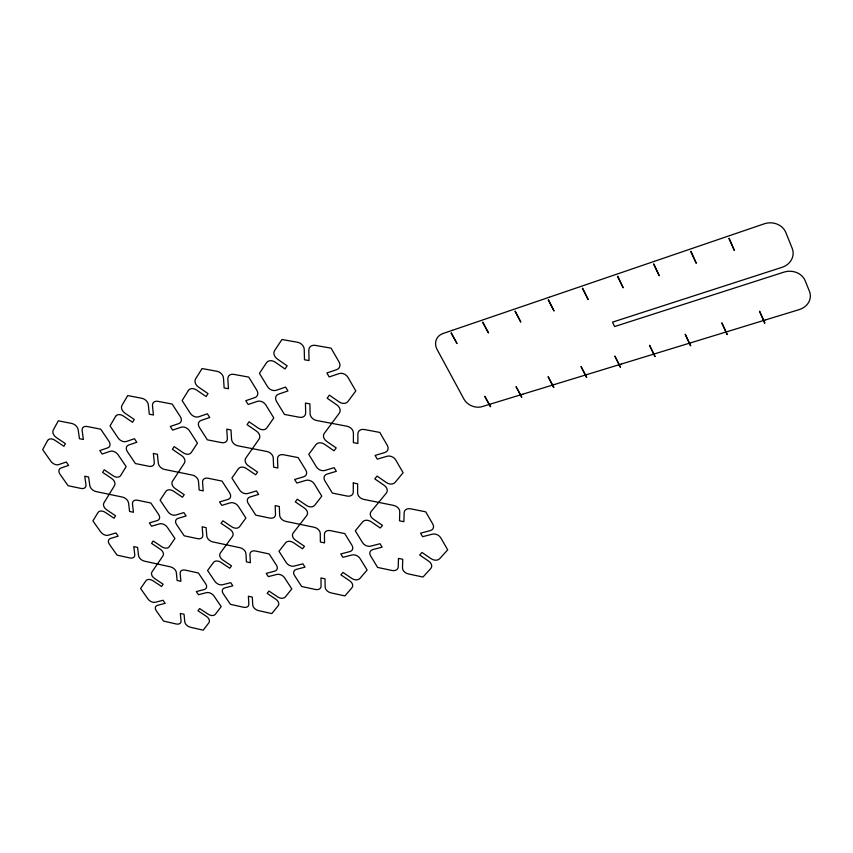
<?xml version="1.0" encoding="UTF-8"?>
<svg xmlns="http://www.w3.org/2000/svg" width="853" height="853" viewBox="0 0 853 853"><rect width="100%" height="100%" fill="white"/><g stroke="black" fill="none" stroke-linecap="round" stroke-linejoin="round"><path stroke-width="1.28" d="M452.602 330.239L442.984 333.523A14.33 12.049 28.3 0 0 437.152 349.581L463.872 398.959A14.085 11.622 25 0 0 482.158 406.614L491.691 403.704M452.911 330.132L484.046 319.502M484.365 319.395L516.321 308.477M516.641 308.37L549.46 297.164M549.79 297.047L583.505 285.542M583.847 285.424L618.478 273.589M618.841 273.472L654.443 261.306M654.805 261.189L691.431 248.681M691.804 248.554L729.475 235.684M729.859 235.556L764.224 223.817A16.804 14.959 -3.8 0 1 785.848 232.56L792.192 248.34A16.74 14.789 -3.2 0 1 781.966 267.352L612.507 322.146L614.597 326.56L783.918 272.139A16.602 14.426 -2.1 0 1 805.211 280.786L809.454 291.331A16.559 14.309 -1.8 0 1 799.197 309.607L765.397 319.96M492 403.608L522.804 394.182M523.124 394.086L554.727 384.415M555.058 384.308L587.493 374.392M587.824 374.286L621.112 364.103M621.453 363.996L655.637 353.537M655.989 353.43L691.101 342.682M691.463 342.575L727.545 331.529M727.918 331.422L765.013 320.067M451.376 332.969L457.016 343.546L451.066 333.075M490.635 406.625L484.781 396.314L490.326 406.721M482.915 322.231L488.513 332.979L482.595 322.338M521.855 397.103L516.044 386.633L521.546 397.21M515.297 311.206L520.842 322.135L514.977 311.313M553.885 387.347L548.116 376.695L553.565 387.443M548.554 299.883L554.045 311.004L548.223 299.989M586.757 377.325L581.032 366.491L586.416 377.421M582.716 288.239L588.144 299.563L582.375 288.367M620.494 367.035L614.821 356.021L620.152 367.142M617.828 276.287L623.191 287.813L617.476 276.404M655.147 356.469L649.528 345.262L654.795 356.575M653.931 263.993L659.22 275.732L653.558 264.121M690.749 345.614L685.194 334.216L690.386 345.721M691.058 251.347L696.272 263.3L690.674 251.475M727.332 334.461L721.841 322.861L726.959 334.568M729.251 238.339L734.39 250.526L728.867 238.477M764.938 322.988L759.533 311.185L764.565 323.106M353.291 482.958L353.27 492.096A6.515 4.937 29.1 0 1 347.096 496.062L332.361 493.098L324.876 480.815A6.525 4.947 30.1 0 1 327.04 474.087L336.359 471.314L334.163 467.668L324.844 470.461A6.557 5.001 30.8 0 1 316.378 466.858L308.754 454.34L315.994 444.573A6.621 5.086 31.3 0 1 324.503 444.232L334.024 450.8L336.199 447.932L326.656 441.353A6.675 5.171 31.3 0 1 324.268 433.42L339.313 413.14A6.781 5.331 32.1 0 0 336.924 404.962L327.157 398.202L329.375 395.142L339.153 401.934A6.845 5.427 32.1 0 0 347.981 401.464L355.797 390.919L347.971 377.378A6.909 5.523 32.8 0 0 339.014 373.614L329.194 376.951L326.88 372.996L336.7 369.637A6.952 5.576 33.8 0 0 339.067 361.981L331.071 348.152L315.258 345.369A6.973 5.587 35.1 0 0 308.818 350.21L309.021 360.574L304.478 359.753L304.244 349.399A6.963 5.545 35.9 0 0 297.58 342.266L281.948 339.515L274.634 350.519A6.92 5.459 36.3 0 0 277.278 358.985L287.152 365.841L285.019 368.965L275.167 362.13A6.856 5.363 36.1 0 0 266.531 362.696L259.429 373.358L267.522 386.633A6.792 5.278 35.3 0 0 276.212 390.301L285.606 387.091L287.93 390.962L278.547 394.15A6.739 5.225 34.4 0 0 276.521 401.422L284.454 414.441L299.499 417.277A6.728 5.214 33.4 0 0 305.662 412.884L305.449 403.074L309.895 403.906L310.097 413.716A6.739 5.257 32.6 0 0 316.516 420.486L347.032 426.244A6.717 5.257 30.8 0 1 353.419 433.015L353.387 442.643L357.844 443.496L357.887 433.857A6.739 5.289 29.9 0 1 364.338 429.507L379.798 432.428L387.337 445.447A6.728 5.278 28.8 0 1 384.831 452.516L375.096 455.427L377.282 459.159L387.006 456.27A6.685 5.214 28 0 1 395.717 459.948L403.096 472.711L395.163 482.361A6.632 5.129 27.6 0 1 386.473 482.606L377.026 476.081L374.766 478.874L384.213 485.378A6.579 5.043 27.7 0 1 386.366 493.045L371.076 511.619A6.472 4.894 27.3 0 0 373.241 519.05L382.475 525.384L380.267 528.007L371.055 521.695A6.429 4.819 27.5 0 0 362.664 521.833L355.306 530.779L362.514 542.615A6.366 4.734 27.1 0 0 370.756 546.144L380.001 543.734L382.08 547.189L372.836 549.577A6.334 4.681 26.6 0 0 370.543 555.804L377.612 567.426L392.06 570.486A6.334 4.67 25.7 0 0 398.234 566.914L398.468 558.395L402.733 559.28L402.477 567.81A6.344 4.692 25 0 0 408.395 573.941L422.992 577.033L430.786 568.461A6.397 4.755 24.4 0 0 428.835 561.274L419.697 555.015L421.979 552.456L431.128 558.736A6.451 4.83 24.2 0 0 439.679 558.683L447.708 549.854L440.745 537.806A6.504 4.926 24.4 0 0 432.268 534.191L422.63 536.686L420.561 533.168L430.211 530.651A6.536 4.969 24.9 0 0 432.834 524.126L425.722 511.843L410.581 508.804A6.547 4.99 25.9 0 0 404.141 512.717L403.874 521.695L399.513 520.81L399.769 511.843A6.525 4.958 26.7 0 0 393.649 505.402L363.773 499.4A6.525 4.969 28.3 0 1 357.61 492.97L357.652 483.822L353.291 482.958M47.587 440.532L42.65 449.627L50.871 461.281A6.206 4.233 38.1 0 0 58.633 464.629L66.267 462.017L68.645 465.407L61 467.998A6.163 4.201 37.6 0 0 60.03 474.279L68.112 485.73L81.184 488.46A6.142 4.201 37 0 0 85.961 484.749L84.756 476.23L88.616 477.03L89.81 485.549A6.152 4.233 36.6 0 0 95.973 491.552L122.448 497.086A6.131 4.244 35.6 0 1 128.579 503.078L129.581 511.459L133.441 512.269L132.46 503.888A6.131 4.265 35.2 0 1 137.45 500.221L150.864 503.014L158.637 514.466A6.12 4.265 34.5 0 1 157.272 520.575L149.339 522.942L151.589 526.226L159.522 523.87A6.078 4.222 33.9 0 1 167.295 527.229L174.929 538.467L169.246 546.752A6.024 4.158 33.5 0 1 161.91 546.826L153.188 540.983L151.578 543.393L160.289 549.215A5.982 4.094 33.4 0 1 162.944 555.943L151.962 571.958A5.896 3.988 32.9 0 0 154.606 578.505L163.136 584.198L161.548 586.469L153.028 580.786A5.854 3.934 32.9 0 0 145.916 580.786L140.606 588.527L148.017 599.03A5.8 3.87 32.5 0 0 155.417 602.261L163.019 600.277L165.162 603.338L157.56 605.299A5.779 3.838 32.1 0 0 156.28 610.748L163.563 621.08L176.187 623.98A5.758 3.838 31.5 0 0 181.06 620.92L180.324 613.424L184.056 614.277L184.77 621.773A5.768 3.86 31.1 0 0 190.475 627.254L203.227 630.175L208.9 622.743A5.811 3.913 30.8 0 0 206.447 616.399L198.003 610.769L199.655 608.552L208.121 614.192A5.854 3.966 30.8 0 0 215.372 614.267L221.204 606.632L213.954 595.959A5.896 4.03 31.1 0 0 206.373 592.664L198.472 594.712L196.329 591.598L204.24 589.54A5.928 4.062 31.6 0 0 205.733 583.847L198.365 572.992L185.197 570.103A5.939 4.073 32.2 0 0 180.164 573.44L180.911 581.288L177.115 580.445L176.347 572.598A5.928 4.052 32.7 0 0 170.461 566.861L144.445 561.157A5.95 4.041 33.7 0 1 138.517 555.42L137.578 547.434L133.782 546.613L134.742 554.599A5.939 4.02 34.1 0 1 129.912 557.969L117.064 555.143L109.397 544.278A5.96 4.02 34.7 0 1 110.527 538.435L118.162 536.164L115.901 532.944L108.278 535.226A5.992 4.052 35.2 0 1 100.707 531.941L92.902 520.884L98.042 512.504A6.046 4.116 35.6 0 1 105.239 512.344L114.014 518.229L115.56 515.766L106.764 509.87A6.088 4.18 35.7 0 1 103.895 502.929L114.526 485.57A6.184 4.297 36.4 0 0 111.636 478.437L102.659 472.391L104.215 469.779L113.214 475.835A6.238 4.361 36.6 0 0 120.636 475.601L126.137 466.602L118.087 454.745A6.291 4.425 37.1 0 0 110.122 451.322L102.168 454.031L99.79 450.565L107.755 447.846A6.334 4.457 37.7 0 0 108.939 441.278L100.739 429.187L87.091 426.489A6.355 4.468 38.4 0 0 82.144 430.541L83.391 439.487L79.457 438.709L78.188 429.752A6.355 4.436 38.8 0 0 71.812 423.472L58.303 420.806L53.217 430.157A6.312 4.372 38.9 0 0 56.33 437.525L65.404 443.635L63.911 446.3L54.859 440.212A6.27 4.297 38.6 0 0 47.587 440.532M115.603 416.36L110.026 425.924L118.226 438.069A6.387 4.553 37.6 0 0 126.276 441.513L134.443 438.73L136.811 442.27L128.643 445.042A6.344 4.51 36.9 0 0 127.364 451.621L135.414 463.552L149.094 466.314A6.323 4.51 36.2 0 0 154.286 462.401L153.369 453.487L157.4 454.297L158.306 463.211A6.334 4.542 35.7 0 0 164.565 469.449L192.266 475.057A6.312 4.542 34.5 0 1 198.482 481.295L199.186 490.048L203.238 490.88L202.545 482.116A6.323 4.574 34 0 1 207.972 478.234L222.004 481.081L229.724 493.013A6.302 4.564 33.2 0 1 228.039 499.41L219.562 501.948L221.791 505.371L230.267 502.844A6.27 4.532 32.6 0 1 238.328 506.309L245.909 518.016L239.554 526.706A6.206 4.457 32.1 0 1 231.813 526.834L222.857 520.778L221.066 523.305L230.001 529.35A6.163 4.382 32.1 0 1 232.517 536.356L220.255 553.149A6.067 4.265 31.6 0 0 222.772 559.973L231.526 565.859L229.745 568.237L221.012 562.362A6.024 4.201 31.6 0 0 213.506 562.404L207.588 570.508L214.956 581.426A5.971 4.137 31.2 0 0 222.612 584.742L230.715 582.642L232.837 585.819L224.744 587.909A5.95 4.094 30.7 0 0 223.166 593.603L230.406 604.319L243.585 607.272A5.928 4.094 30.1 0 0 248.841 604.063L248.394 596.247L252.285 597.111L252.723 604.926A5.95 4.116 29.6 0 0 258.502 610.609L271.819 613.595L278.121 605.811A5.982 4.169 29.2 0 0 275.818 599.201L267.149 593.379L268.983 591.054L277.673 596.897A6.024 4.233 29.2 0 0 285.318 596.929L291.801 588.933L284.625 577.844A6.078 4.308 29.5 0 0 276.756 574.442L268.332 576.628L266.211 573.387L274.645 571.19A6.11 4.34 30 0 0 276.468 565.251L269.164 553.949L255.388 551.006A6.12 4.35 30.7 0 0 249.94 554.525L250.387 562.724L246.421 561.86L245.952 553.672A6.11 4.329 31.3 0 0 239.981 547.722L212.781 541.911A6.12 4.329 32.4 0 1 206.778 535.961L206.117 527.623L202.161 526.791L202.833 535.13A6.11 4.297 32.9 0 1 197.597 538.669L184.173 535.801L176.539 524.499A6.131 4.308 33.6 0 1 177.978 518.389L186.114 515.969L183.875 512.621L175.739 515.052A6.163 4.34 34.2 0 1 167.892 511.672L160.119 500.167L165.877 491.36A6.227 4.414 34.7 0 1 173.479 491.147L182.489 497.235L184.216 494.655L175.185 488.556A6.27 4.478 34.8 0 1 172.455 481.305L184.387 463.062A6.366 4.606 35.5 0 0 181.636 455.609L172.413 449.339L174.161 446.599L183.406 452.879A6.419 4.681 35.7 0 0 191.253 452.57L197.438 443.112L189.43 430.733A6.483 4.755 36.2 0 0 181.167 427.204L172.647 430.104L170.28 426.489L178.799 423.578A6.525 4.798 37 0 0 180.335 416.669L172.167 404.055L157.858 401.326A6.547 4.798 37.8 0 0 152.474 405.612L153.423 414.995L149.307 414.195L148.337 404.823A6.536 4.766 38.2 0 0 141.854 398.276L127.705 395.579L121.958 405.431A6.504 4.692 38.4 0 0 124.943 413.14L134.273 419.473L132.588 422.278L123.28 415.955A6.451 4.617 38.1 0 0 115.603 416.36M188.406 390.471L182.115 400.558L190.272 413.247A6.579 4.894 36.7 0 0 198.632 416.797L207.386 413.812L209.731 417.512L200.988 420.476A6.536 4.851 35.9 0 0 199.367 427.385L207.364 439.839L221.695 442.643A6.515 4.841 35.1 0 0 227.346 438.506L226.759 429.166L230.992 429.976L231.568 439.327A6.525 4.873 34.5 0 0 237.902 445.82L266.957 451.504A6.504 4.883 33 0 1 273.259 457.997L273.621 467.167L277.865 468.009L277.513 458.829A6.515 4.915 32.3 0 1 283.42 454.724L298.145 457.603L305.779 470.056A6.504 4.905 31.4 0 1 303.711 476.774L294.637 479.493L296.855 483.065L305.918 480.367A6.461 4.862 30.7 0 1 314.299 483.928L321.794 496.147L314.693 505.296A6.408 4.777 30.3 0 1 306.504 505.477L297.302 499.197L295.287 501.852L304.468 508.111A6.355 4.702 30.3 0 1 306.824 515.436L293.144 533.082A6.259 4.564 29.8 0 0 295.49 540.194L304.478 546.293L302.495 548.788L293.528 542.7A6.216 4.5 29.8 0 0 285.606 542.796L279.006 551.305L286.299 562.66A6.163 4.425 29.5 0 0 294.242 566.083L302.89 563.833L304.99 567.138L296.354 569.377A6.131 4.382 28.9 0 0 294.434 575.327L301.61 586.469L315.397 589.476A6.12 4.372 28.2 0 0 321.091 586.096L320.963 577.95L325.025 578.824L325.142 586.981A6.131 4.393 27.6 0 0 330.985 592.878L344.921 595.916L351.926 587.76A6.184 4.457 27.1 0 0 349.783 580.872L340.891 574.837L342.938 572.406L351.852 578.451A6.227 4.521 27 0 0 359.923 578.441L367.131 570.049L360.051 558.502A6.28 4.596 27.3 0 0 351.884 554.994L342.885 557.329L340.795 553.949L349.794 551.603A6.312 4.649 27.8 0 0 352.001 545.376L344.783 533.615L330.356 530.619A6.323 4.66 28.7 0 0 324.428 534.33L324.545 542.903L320.387 542.028L320.259 533.456A6.302 4.628 29.3 0 0 314.213 527.282L285.734 521.375A6.312 4.628 30.7 0 1 279.645 515.191L279.315 506.469L275.167 505.616L275.508 514.338A6.302 4.606 31.3 0 1 269.836 518.08L255.783 515.169L248.212 503.398A6.312 4.617 32.1 0 1 249.993 496.99L258.683 494.399L256.465 490.912L247.765 493.514A6.355 4.66 32.8 0 1 239.618 490.027L231.909 478.032L238.371 468.766A6.408 4.734 33.3 0 1 246.4 468.5L255.665 474.812L257.595 472.093L248.319 465.759A6.461 4.809 33.4 0 1 245.739 458.189L259.141 438.975A6.568 4.958 34.1 0 0 256.55 431.181L247.071 424.666L249.033 421.777L258.544 428.302A6.621 5.033 34.3 0 0 266.85 427.918L273.802 417.949L265.869 405.004A6.685 5.118 34.9 0 0 257.275 401.368L248.138 404.471L245.792 400.686L254.93 397.573A6.728 5.171 35.7 0 0 256.849 390.311L248.756 377.111L233.733 374.36A6.749 5.171 36.8 0 0 227.847 378.903L228.455 388.755L224.126 387.944L223.497 378.103A6.739 5.139 37.4 0 0 216.929 371.279L202.065 368.549L195.582 378.956A6.696 5.054 37.6 0 0 198.418 387.017L208.004 393.606L206.117 396.56L196.542 389.992A6.643 4.979 37.3 0 0 188.406 390.471"/></g></svg>
